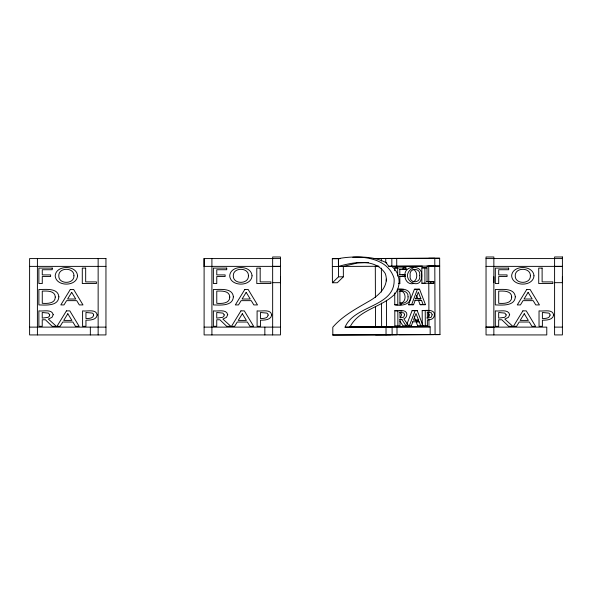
<?xml version="1.0" encoding="UTF-8"?>
<svg xmlns="http://www.w3.org/2000/svg" width="592" height="592" viewBox="0 0 592 592"><rect width="100%" height="100%" fill="white"/><g stroke="black" fill="none" stroke-linecap="round" stroke-linejoin="round"><path stroke-width="0.89" d="M204.099 266.37L204.107 258.556L204.107 334.931L280.46 334.917L280.46 256.98L272.653 256.98L272.653 334.931M280.46 276.767L280.453 282.673L272.653 282.673M493.846 282.673L493.854 276.767M562.4 276.767L562.393 282.673L554.593 282.673M415.177 300.425L413.549 304.71L408.532 304.732L414.415 289.251L416.516 289.244M415.791 298.79L418.322 292.122L420.897 298.768L415.303 298.79M406.852 324.401L412.076 310.645L414.185 310.637M423.132 326.051L417.219 310.622L415.118 310.63L409.242 326.111L411.211 326.103L412.846 321.811M280.453 258.578L204.099 258.578M562.393 258.578L486.039 258.578M392.133 334.806L392.096 327.006L345.047 327.184C354.49 304.495 396.322 307.344 394.08 278.336C387.22 255.959 357.383 254.997 338.417 258.637L338.432 266.452L332.349 266.474M400.621 317.157L401.613 314.722L400.769 312.931L399.718 312.487M340.045 258.63L332.319 258.667L332.415 282.769L338.476 276.834L343.367 276.812L343.33 266.43L357.146 263.018L368.542 262.567M343.367 276.812L337.299 282.747L332.415 282.769M426.862 318.008L428.556 316.831L429.126 314.789L428.312 312.805L427.232 312.361M412.935 281.97C418.056 280.349 418.033 270.855 412.92 269.234M413.386 267.628C395.338 278.085 424.634 295.364 421.437 272.231C419.454 265.993 409.139 265.727 405.942 270.929C402.834 276.198 406.378 285.263 413.379 283.575M378.939 266.267L338.432 266.452C353.38 262.056 375.395 257.971 385.266 273.563C389.876 286.091 378.184 296.215 368.35 301.602C355.755 308.928 342.45 316.047 332.8 327.213L332.83 335.02L433.884 334.621M352.795 257.246C364.309 256.558 376.482 257.372 386.813 263.033M399.785 304.769L401.472 304.628M399.615 303.134C407.059 303.755 406.808 289.821 399.23 290.99M338.432 266.452L343.323 266.415M428.904 311.155L428.726 266.089L439.693 266.037L388.811 266.274L385.755 262.382L385.74 258.475M373.463 258.482L439.664 258.245L439.967 334.598L435.076 334.621L434.78 258.267L375.269 258.475M394.642 270.685L394.635 267.961L406.038 267.91L406.045 269.552L399.437 269.575M427.054 281.629L426.995 267.821L424.871 267.828L424.938 283.279L421.896 283.287L421.837 267.836L423.961 267.828M399.408 274.755L405.061 274.732L405.069 276.353L399.408 276.375M426.536 281.629L433.788 281.6L433.795 283.242L421.896 283.287M398.446 283.398L399.859 283.39L399.829 276.375M397.202 289.333C402.538 288.193 410.915 289.518 410.323 296.636C411.122 305.095 400.791 306.027 394.775 304.791L394.731 292.973M425.463 304.658L420.128 304.68L418.485 300.403L421.519 300.396L423.169 304.665L425.463 304.658L419.558 289.229L417.449 289.244L411.573 304.717L413.549 304.71M414.859 300.418L421.519 300.396M408.532 304.732L410.508 304.717M420.128 304.68L422.422 304.665M406.245 326.125L401.961 319.606L399.977 319.613L400.007 326.155L394.864 326.17L394.805 310.719C398.342 311.51 404.277 308.839 406.549 312.857C407.444 315.203 406.223 318.03 403.833 318.903L408.857 326.111L406.201 326.118M422.192 310.6C426.055 310.467 435.742 308.869 434.306 315.765C433.81 318.97 430.229 320.168 427.372 319.887L427.394 326.029L425.293 326.037L425.234 310.585L422.192 310.6L422.251 325.141M418.566 320.161L413.453 320.183L415.991 313.508L418.566 320.161L415.525 320.168L414.237 316.846M412.52 321.811L419.188 321.789L420.831 326.059L424.36 326.037M394.864 326.17L396.966 326.162M400.007 326.155L397.898 326.162L397.839 310.711L394.805 310.719M399.874 321.064L403.204 326.133L405.816 326.125M419.188 321.789L416.146 321.796L417.789 326.066L420.091 326.059M349.598 327.117L375.543 326.999L375.461 306.76M345.047 327.184L430.155 326.836L430.184 334.643M332.319 258.667L339.815 258.637M378.776 266.267L375.306 266.282L375.424 297.561M388.811 266.274L422.355 266.104M426.906 266.089L434.809 266.06M421.837 267.836L426.995 267.821M394.635 267.961L397.676 267.947L397.706 276.131M406.038 267.91L402.997 267.924L403.004 269.56L406.045 269.552M402.027 274.747L405.061 274.732M402.035 276.36L405.069 276.353M433.788 281.6L430.747 281.607L430.754 283.25L433.795 283.242M398.342 283.398L399.859 283.39M414.407 289.251L419.558 289.229M420.897 298.768L417.856 298.782L416.568 295.452M394.775 304.791L397.817 304.776L397.757 289.333M412.076 310.645L417.219 310.622M399.681 319.613L401.961 319.606M417.789 326.066L427.394 326.029M403.204 326.133L411.211 326.103M430.155 326.836L349.939 327.161C358.508 309.808 380.7 307.603 393.85 295.045C401.776 286.965 400.532 272.875 391.43 266.215M375.572 334.828L390.757 334.776M398.949 334.746L439.967 334.598M332.615 335.02L397.025 334.791L396.98 326.984M272.653 266.378L280.453 266.37L204.107 266.37M554.593 266.378L562.393 266.37L486.039 266.378M428.697 258.282L439.664 258.245M29.6 266.378L105.953 266.378M375.239 326.999L381.13 326.999M29.6 327.124L105.953 327.124M204.107 327.124L280.46 327.117M486.039 327.124L546.779 327.124L546.779 334.931L486.039 334.931L486.039 256.987L493.854 256.987L493.854 334.931M554.593 327.117L562.4 327.117M486.039 327.139L493.854 327.124M399.696 289.318L403.293 289.814M426.27 310.578L429.481 311.096M399.334 310.704L401.998 311.244M428.911 313.923L428.919 316.69M428.934 319.451L428.963 326.828M399.807 269.575L399.822 274.755M396.714 258.43L396.744 266.237M391.823 258.452L391.852 266.259M386.332 279.121L386.339 280.963M386.413 300.285L386.517 326.976M381.359 258.452L381.366 261.057M381.396 268.102L381.485 292.026M381.529 303.067L381.625 326.999M338.417 258.637L338.476 276.834M386.021 327.028L386.043 334.828M264.846 327.124L264.846 334.931M211.906 258.556L211.914 334.931M98.146 258.578L98.146 334.931M90.339 327.124L90.339 334.931M37.407 258.578L37.407 334.931M419.676 275.524C421.312 283.731 408.65 283.842 410.189 275.598C408.598 267.473 421.164 267.369 419.676 275.524M408.066 296.851C408.709 301.52 404.121 304.214 399.933 303.134L399.889 290.961C403.848 290.05 408.598 292.233 408.066 296.851M73.941 275.768C74.363 284.5 58.416 284.53 58.793 275.798C58.445 267.155 74.252 267.133 73.941 275.768M248.44 275.768C248.869 284.5 232.922 284.53 233.3 275.798C232.945 267.155 248.758 267.133 248.44 275.768M530.38 275.768C530.809 284.5 514.862 284.53 515.24 275.798C514.885 267.155 530.691 267.133 530.38 275.768M55.278 297.043C55.33 303.703 46.983 303.681 42.269 303.289L42.269 291.116C46.886 290.909 55.1 290.576 55.278 297.043M229.785 297.043C229.829 303.703 221.489 303.681 216.768 303.289L216.768 291.116C221.386 290.909 229.607 290.576 229.785 297.043M511.717 297.043C511.769 303.703 503.422 303.681 498.708 303.289L498.708 291.116C503.326 290.909 511.547 290.576 511.717 297.043M58.874 296.836C58.312 306.441 45.429 305.05 38.872 304.924L38.872 289.473C45.184 289.673 58.023 287.468 58.874 296.836M77.537 275.791C76.879 286.868 55.9 286.891 55.197 275.813C55.907 264.779 76.797 264.772 77.537 275.791M233.381 296.836C232.811 306.441 219.928 305.05 213.379 304.924L213.379 289.473C219.684 289.673 232.53 287.468 233.381 296.836M252.044 275.791C251.385 286.868 230.399 286.891 229.703 275.813C230.414 264.779 251.304 264.772 252.044 275.791M515.321 296.836C514.751 306.441 501.868 305.05 495.319 304.924L495.319 289.473C501.624 289.673 514.47 287.468 515.321 296.836M533.977 275.791C533.318 286.868 512.339 286.891 511.636 275.813C512.354 264.779 533.237 264.772 533.977 275.791M97.199 314.907C96.629 320.072 89.954 320.228 85.951 320.168L85.951 326.31L82.591 326.31L82.591 310.859C86.765 311.732 96.119 308.573 97.199 314.907M271.706 314.907C271.136 320.072 264.454 320.228 260.45 320.168L260.45 326.31L257.098 326.31L257.098 310.859C261.272 311.732 270.618 308.573 271.706 314.907M553.646 314.907C553.069 320.072 546.394 320.228 542.39 320.168L542.39 326.31L539.031 326.31L539.031 310.859C543.212 311.732 552.558 308.573 553.646 314.907M404.654 314.707L403.663 317.149L399.97 317.978L399.955 312.339L403.811 312.916L404.654 314.707M432.167 314.774L431.146 317.319L427.365 318.23L427.343 312.221L431.353 312.798L432.167 314.774M53.213 314.685L52.007 317.327L48.381 319.073L56.358 326.31L52.192 326.31L45.399 319.769L42.232 319.769L42.232 326.31L38.872 326.31L38.872 310.859C42.927 311.673 51.904 308.676 53.213 314.685M227.713 314.685L226.507 317.327L222.888 319.073L230.865 326.31L226.699 326.31L219.898 319.769L216.739 319.769L216.739 326.31L213.379 326.31L213.379 310.859C217.434 311.673 226.403 308.676 227.713 314.685M509.653 314.685L508.447 317.327L504.828 319.073L512.798 326.31L508.639 326.31L501.838 319.769L498.679 319.769L498.679 326.31L495.319 326.31L495.319 310.859C499.374 311.673 508.343 308.676 509.653 314.685M49.721 314.885L49.321 316.306L48.122 317.319L42.232 318.133L42.232 312.495L48.381 313.094L49.721 314.885M224.227 314.885L223.828 316.306L222.629 317.319L216.739 318.133L216.739 312.495L222.888 313.094L224.227 314.885M506.167 314.885L505.768 316.306L504.569 317.319L498.679 318.133L498.679 312.495L504.828 313.094L506.167 314.885M93.632 315.077C93.225 318.651 88.659 318.466 85.951 318.511L85.951 312.495L92.345 313.087L93.307 313.886L93.632 315.077M268.139 315.077C267.725 318.651 263.166 318.466 260.45 318.511L260.45 312.495L266.844 313.087L267.813 313.886L268.139 315.077M550.072 315.077C549.665 318.651 545.106 318.466 542.39 318.511L542.39 312.495L548.784 313.087L549.753 313.886L550.072 315.077M70.307 289.473L60.828 304.924L63.98 304.924L66.607 300.647L76.731 300.647L79.328 304.924L82.991 304.924L73.667 289.473L70.307 289.473M71.676 292.359L67.592 299.019L75.746 299.019L71.676 292.359M66.445 310.859L56.973 326.31L60.118 326.31L62.752 322.026L72.875 322.026L75.473 326.31L79.136 326.31L69.804 310.859L66.445 310.859M67.821 313.738L63.736 320.398L71.891 320.398L67.821 313.738M244.814 289.473L235.335 304.924L238.48 304.924L241.114 300.647L251.237 300.647L253.835 304.924L257.498 304.924L248.166 289.473L244.814 289.473M246.183 292.359L242.098 299.019L250.253 299.019L246.183 292.359M240.951 310.859L231.479 326.31L234.624 326.31L237.259 322.026L247.375 322.026L249.979 326.31L253.642 326.31L244.311 310.859L240.951 310.859M242.328 313.738L238.243 320.398L246.39 320.398L242.328 313.738M526.747 289.473L517.275 304.924L520.42 304.924L523.054 300.647L533.17 300.647L535.775 304.924L539.438 304.924L530.106 289.473L526.747 289.473M528.123 292.359L524.038 299.019L532.186 299.019L528.123 292.359M522.891 310.859L513.412 326.31L516.564 326.31L519.191 322.026L529.315 322.026L531.912 326.31L535.575 326.31L526.251 310.859L522.891 310.859M524.26 313.738L520.176 320.398L528.33 320.398L524.26 313.738M562.4 256.98L554.593 256.98L554.593 334.931L562.4 334.917L562.4 256.98M105.953 258.578L29.6 258.578L29.6 334.931L105.953 334.931L105.953 258.578M52.229 268.095L38.872 268.095L38.872 283.546L42.269 283.546L42.269 276.531L50.631 276.531L50.631 274.91L42.269 274.91L42.269 269.73L52.229 269.73L52.229 268.095M85.677 268.095L82.288 268.095L82.288 283.546L96.422 283.546L96.422 281.903L85.677 281.903L85.677 268.095M226.729 268.095L213.379 268.095L213.379 283.546L216.768 283.546L216.768 276.531L225.13 276.531L225.13 274.91L216.768 274.91L216.768 269.73L226.729 269.73L226.729 268.095M260.177 268.095L256.787 268.095L256.787 283.546L270.929 283.546L270.929 281.903L260.177 281.903L260.177 268.095M508.669 268.095L495.319 268.095L495.319 283.546L498.708 283.546L498.708 276.531L507.07 276.531L507.07 274.91L498.708 274.91L498.708 269.73L508.669 269.73L508.669 268.095M542.117 268.095L538.727 268.095L538.727 283.546L552.869 283.546L552.869 281.903L542.117 281.903L542.117 268.095"/></g></svg>
